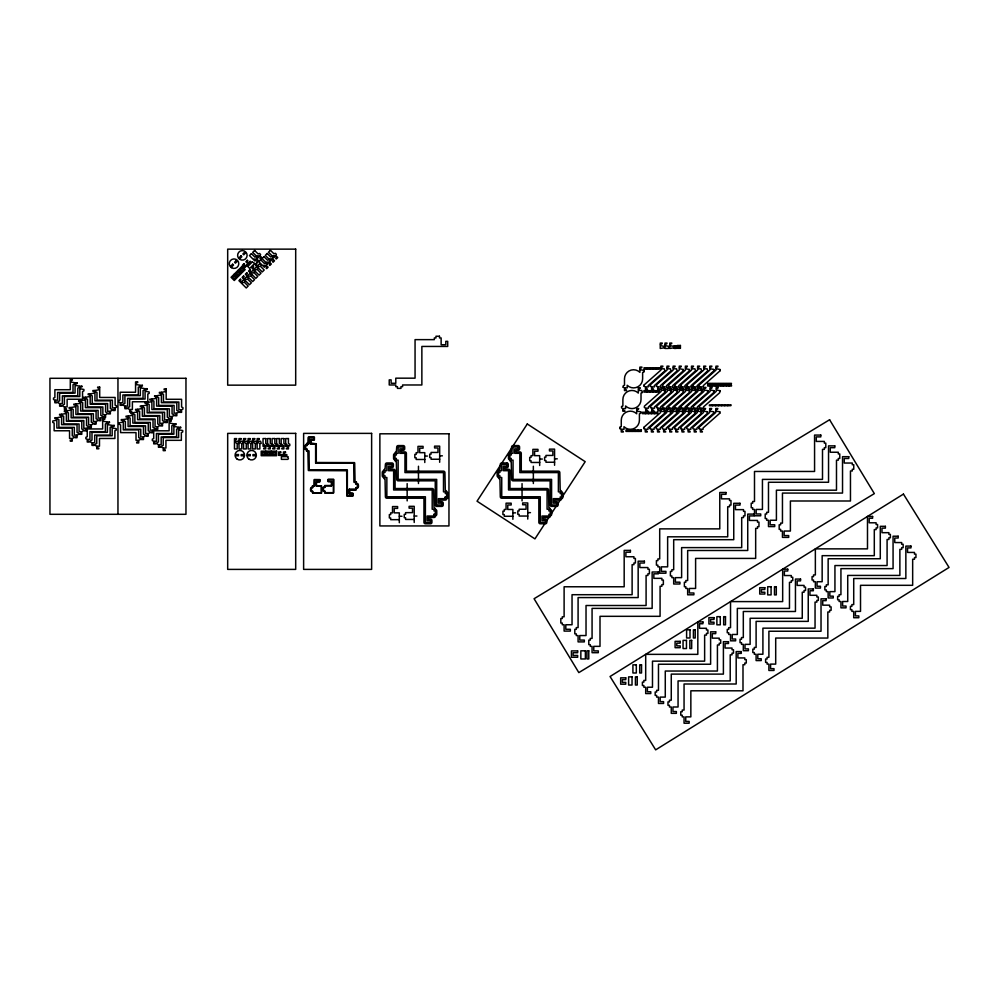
<?xml version="1.0" encoding="UTF-8"?>
<svg xmlns="http://www.w3.org/2000/svg" width="999" height="999" viewBox="0 0 999 999"><rect width="100%" height="100%" fill="white"/><g stroke="black" fill="none" stroke-linecap="round" stroke-linejoin="round"><path stroke-width="1.5" d="M434.003 514.385C436.963 515.746 431.705 514.398 435.339 514.335L435.339 510.939L434.003 510.939L434.003 509.24L432.192 509.24L432.192 489.972L393.643 489.972L393.643 470.704L388.549 470.704L388.549 466.208L391.945 466.208L391.945 464.398L386.85 464.398L386.85 470.704L385.04 470.704L385.04 472.402L383.691 472.402L383.691 475.799L385.04 475.799L385.04 477.497L386.85 477.497L386.85 496.765L425.387 496.765L425.387 522.34L430.482 522.34L430.482 520.529L427.085 520.529L427.085 516.033L434.003 516.033L434.003 514.335L435.439 516.033A1.436 1.436 0 0 1 434.003 517.482L428.521 517.482L428.521 519.093L430.482 519.093A1.436 1.436 0 0 1 431.93 520.529L431.93 522.34A1.436 1.436 0 0 1 430.482 523.776L425.387 523.776A1.436 1.436 0 0 1 423.951 522.34L423.951 498.214L386.85 498.214A1.436 1.436 0 0 1 385.402 496.765L385.04 478.946A1.436 1.436 0 0 1 383.591 477.497L383.591 477.235A1.436 1.436 0 0 1 382.255 475.799L382.255 472.402A1.436 1.436 0 0 1 383.591 470.966L383.591 470.704A1.436 1.436 0 0 1 385.04 469.255L385.402 464.398A1.436 1.436 0 0 1 386.85 462.962L391.945 462.962A1.436 1.436 0 0 1 393.381 464.398L393.381 466.208A1.436 1.436 0 0 1 391.945 467.657L389.985 467.657L389.985 469.255L393.643 469.255A1.436 1.436 0 0 1 395.092 470.704L395.092 488.523L432.192 488.523A1.436 1.436 0 0 1 433.628 489.972L434.003 507.804A1.436 1.436 0 0 1 435.439 509.24L435.439 509.502A1.436 1.436 0 0 1 436.775 510.939L436.775 514.335A1.436 1.436 0 0 1 435.439 515.771M445.317 497.015C448.938 498.326 442.545 497.377 446.64 496.965L446.64 493.556L445.304 493.556L445.304 491.858L443.494 491.858L443.494 472.589L404.957 472.589L404.957 453.321L399.862 453.321L399.862 448.838L403.259 448.838L403.259 447.015L398.151 447.015L398.151 453.321L396.341 453.321L396.341 455.02L395.005 455.02L395.005 458.429L396.341 458.429L396.341 460.127L398.151 460.127L398.151 479.395L436.7 479.395L436.7 504.97L441.795 504.97L441.795 503.146L438.399 503.146L438.399 498.663L445.304 498.663L445.329 496.965L446.753 498.663A1.436 1.436 0 0 1 445.304 500.099L439.835 500.099L439.835 501.71L441.795 501.71A1.436 1.436 0 0 1 443.231 503.146L443.231 504.97A1.436 1.436 0 0 1 441.795 506.406L436.7 506.406A1.436 1.436 0 0 1 435.252 504.97L435.252 480.831L398.151 480.831A1.436 1.436 0 0 1 396.715 479.395L396.341 461.563A1.436 1.436 0 0 1 394.905 460.127L394.905 459.865A1.436 1.436 0 0 1 393.569 458.429L393.569 455.02A1.436 1.436 0 0 1 394.905 453.583L394.905 453.321A1.436 1.436 0 0 1 396.341 451.885L396.715 447.015A1.436 1.436 0 0 1 398.151 445.579L403.259 445.579A1.436 1.436 0 0 1 404.695 447.015L404.695 448.838A1.436 1.436 0 0 1 403.259 450.274L401.298 450.274L401.298 451.885L404.957 451.885A1.436 1.436 0 0 1 406.393 453.321L406.393 471.153L443.494 471.153A1.436 1.436 0 0 1 444.93 472.589L445.304 490.422A1.436 1.436 0 0 1 446.753 491.858L446.753 492.12A1.436 1.436 0 0 1 448.089 493.556L448.089 496.965A1.436 1.436 0 0 1 446.753 498.401M331.381 485.851L331.481 481.605M349.3 493.506L349.4 489.248M272.977 255.707L274.9 255.707M257.18 255.869L259.103 255.869M269.767 258.916L271.703 258.916M253.971 259.078L255.894 259.078M266.571 262.125L268.494 262.125M263.361 265.334L265.284 265.334M257.779 266.496L259.703 266.496M254.57 269.705L256.493 269.705M251.361 272.902L253.296 272.902M248.164 276.111L250.087 276.111M244.955 279.32L246.878 279.32M241.746 282.53L243.669 282.53M664.248 346.391L660.913 345.729C659.502 342.919 662.449 344.705 662.275 343.069L660.239 343.069L660.239 348.451L664.248 347.802M669.005 346.391L665.684 345.729C664.335 342.994 667.195 344.692 667.045 343.069L664.997 343.069L664.997 348.451L668.393 348.451L669.08 346.453M673.776 346.391L670.441 345.729C669.03 342.919 671.965 344.705 671.803 343.069L669.755 343.069L669.755 348.451L673.776 347.802M683.254 369.468L679.919 368.818C678.508 365.996 681.443 367.782 681.281 366.146L679.245 366.146L679.245 370.117L663.149 384.228L662.462 386.226M689.372 369.468L686.038 368.818C684.627 365.996 687.562 367.782 687.399 366.146L685.364 366.146L685.364 370.117L668.656 384.89M713.86 369.468L710.526 368.818C709.115 365.996 712.05 367.782 711.887 366.146L709.839 366.146L709.839 370.117L693.131 384.89M719.979 369.468L716.645 368.818C715.234 365.996 718.169 367.782 718.006 366.146L715.971 366.146L715.971 370.117L699.263 384.89M643.918 370.417L640.584 369.755C639.21 366.983 642.107 368.718 641.945 367.095L639.909 367.095L639.909 372.352A9.066 9.066 0 0 0 624.487 378.821L624.487 385.164L623.201 385.826L623.126 387.162M683.254 370.879L666.545 385.639L666.545 386.95L664.51 386.95C663.086 389.76 666.033 387.974 665.871 389.61L663.823 389.61L663.823 386.95L662.537 386.288M689.372 370.879L672.664 385.639L672.664 386.95L670.629 386.95C669.218 389.76 672.152 387.974 671.99 389.61L669.942 389.61L669.942 386.95L668.656 386.288M713.86 370.879L697.152 385.639L697.152 386.95L695.104 386.95C693.693 389.76 696.628 387.974 696.465 389.61L694.43 389.61L694.43 386.95L693.131 386.288M719.979 370.879L703.271 385.639L703.271 386.95L701.236 386.95C699.812 389.76 702.759 387.974 702.584 389.61L700.549 389.61L700.549 386.95L699.263 386.288M643.918 371.815L642.632 372.477L642.632 378.821A9.066 9.066 0 0 1 627.21 385.302L627.21 387.887L625.174 387.887C623.763 390.709 626.698 388.923 626.535 390.559L624.487 390.559L624.487 387.887L623.201 387.237M644.168 384.89L660.876 370.117L660.876 366.146L662.924 366.146C662.999 367.894 660.476 365.821 661.563 368.818L664.273 368.818L664.959 370.804L648.189 385.639L648.189 386.95L646.141 386.95C644.792 389.685 647.652 387.999 647.502 389.61L645.466 389.61L645.466 386.95L644.168 386.288M674.775 384.89L691.483 370.117L691.483 366.146L693.518 366.146C693.581 367.832 690.971 365.934 692.157 368.818L694.879 368.818L695.566 370.804L678.783 385.639L678.783 386.95L676.748 386.95C675.399 389.685 678.259 387.999 678.109 389.61L676.061 389.61L676.061 386.95L674.775 386.288M650.287 386.288L651.585 386.95L651.585 389.61L653.621 389.61C653.633 387.987 651.111 389.735 652.26 386.95L654.308 386.95L654.308 385.639L671.016 370.879L670.404 368.818L667.682 368.818C666.271 365.996 669.205 367.782 669.043 366.146L666.995 366.146L666.995 370.117L650.898 384.228L650.224 386.226M656.418 386.288L657.704 386.95L657.704 389.61L659.74 389.61C659.802 387.949 657.23 389.76 658.378 386.95L660.426 386.95L660.426 385.639L677.135 370.879L676.523 368.818L673.801 368.818C672.389 365.996 675.324 367.782 675.162 366.146L673.114 366.146L673.114 370.117L657.03 384.228L656.343 386.226M680.893 386.288L682.192 386.95L682.192 389.61L684.228 389.61C684.24 387.987 681.718 389.735 682.866 386.95L684.902 386.95L684.902 385.639L701.61 370.879L700.998 368.818L698.289 368.818C696.865 365.996 699.812 367.782 699.637 366.146L697.602 366.146L697.602 370.117L681.505 384.228L680.831 386.226M687.012 386.288L688.311 386.95L688.311 389.61L690.346 389.61C690.446 387.949 687.824 389.772 688.985 386.95L691.033 386.95L691.033 385.639L707.742 370.879L707.13 368.818L704.407 368.818C702.984 365.996 705.931 367.782 705.769 366.146L703.721 366.146L703.721 370.117L687.624 384.228L686.95 386.226M665.134 390.734L661.8 390.085C660.426 387.312 663.324 389.036 663.161 387.412L661.126 387.412L661.126 391.383L644.417 406.156L644.343 407.492L645.704 408.216L645.704 410.876L647.752 410.876C647.851 409.215 645.217 411.039 646.39 408.216L648.426 408.216L648.426 406.905L665.134 392.145M671.253 390.734L667.919 390.085C666.545 387.312 669.442 389.036 669.28 387.412L667.245 387.412L667.245 391.383L650.536 406.156M677.372 390.734L674.038 390.085C672.627 387.262 675.574 389.048 675.399 387.412L673.363 387.412L673.363 391.383L656.655 406.156M683.491 390.734L680.169 390.085C678.746 387.262 681.693 389.048 681.518 387.412L679.482 387.412L679.482 391.383L662.774 406.156L662.712 407.492L664.073 408.216L664.073 410.876L666.108 410.876C666.146 409.165 663.686 411.138 664.747 408.216L666.795 408.216L666.795 406.905L682.879 392.807L683.566 390.809M689.622 390.734L686.288 390.085C684.939 387.337 687.799 389.036 687.649 387.412L685.601 387.412L685.601 391.383L668.893 406.156L668.831 407.492L670.192 408.216L670.192 410.876L672.227 410.876C672.29 409.215 669.717 411.026 670.866 408.216L672.914 408.216L672.914 406.905L689.01 392.807L689.685 390.809M695.741 390.734L692.407 390.085C691.021 387.312 693.918 389.036 693.768 387.412L691.72 387.412L691.72 391.383L675.024 406.156L674.949 407.492L676.311 408.216L676.311 410.876L678.346 410.876C678.358 409.128 675.911 411.213 676.985 408.216L679.033 408.216L679.033 406.905L695.741 392.145M701.86 390.734L698.526 390.085C697.115 387.262 700.049 389.048 699.887 387.412L697.851 387.412L697.851 391.383L681.143 406.156M707.979 390.734L704.645 390.085C703.234 387.262 706.168 389.048 706.006 387.412L703.97 387.412L703.97 391.383L687.262 406.156M714.098 390.734L710.764 390.085C709.415 387.337 712.275 389.036 712.125 387.412L710.089 387.412L710.089 391.383L693.381 406.156L693.318 407.492L694.667 408.216L694.667 410.876L696.715 410.876C696.715 409.253 694.193 411.001 695.354 408.216L697.389 408.216L697.389 406.905L713.486 392.807L714.173 390.809M720.217 390.734L716.895 390.085C715.509 387.312 718.406 389.036 718.244 387.412L716.208 387.412L716.208 391.383L699.5 406.156L699.437 407.492L700.799 408.216L700.799 410.876L702.834 410.876C702.896 409.215 700.324 411.026 701.473 408.216L703.508 408.216L703.508 406.905L719.605 392.807L720.291 390.809M671.253 392.145L654.545 406.905L654.545 408.216L652.509 408.216C651.098 411.039 654.033 409.24 653.87 410.876L651.823 410.876L651.823 408.216L650.536 407.555M701.86 392.145L685.152 406.905L685.152 408.216L683.116 408.216C681.693 411.039 684.64 409.24 684.477 410.876L682.429 410.876L682.429 408.216L681.143 407.555M642.307 392.52L641.021 393.181L641.021 399.525A9.066 9.066 0 0 1 625.599 406.006L625.599 408.591L623.563 408.591C622.177 411.363 625.074 409.64 624.924 411.263L622.877 411.263L622.877 408.591L621.59 407.942L621.515 406.605M621.59 406.531L622.877 405.869L622.877 399.525A9.066 9.066 0 0 1 638.299 393.057L638.299 387.799L640.334 387.799C640.359 389.435 637.737 387.649 638.973 390.459L641.695 390.459L642.382 392.457M656.655 407.555L657.954 408.216L657.954 410.876L659.989 410.876C659.964 409.165 657.554 411.151 658.628 408.216L660.664 408.216L660.664 406.905L676.76 392.807L677.447 390.809M687.262 407.555L688.548 408.216L688.548 410.876L690.596 410.876C690.571 409.165 688.149 411.151 689.235 408.216L691.271 408.216L691.271 406.905L707.367 392.807L708.054 390.809M640.696 411.825L637.362 411.163C635.951 408.341 638.885 410.139 638.723 408.504L636.688 408.504L636.688 413.761A9.066 9.066 0 0 0 621.266 420.229L621.266 426.585L619.979 427.235M664.71 411.813L661.375 411.163C659.964 408.341 662.899 410.127 662.737 408.491L660.701 408.491L660.701 412.462L643.993 427.235M670.829 411.813L667.494 411.163C666.083 408.341 669.018 410.127 668.855 408.491L666.82 408.491L666.82 412.462L650.112 427.235M676.947 411.813L673.613 411.163C672.265 408.416 675.124 410.114 674.974 408.491L672.939 408.491L672.939 412.462L656.231 427.235L656.168 428.571L657.517 429.295L657.517 431.955L659.565 431.955C659.602 430.282 656.992 432.192 658.204 429.295L660.239 429.295L660.239 427.984L676.335 413.873L677.022 411.888M683.066 411.813L679.745 411.163C678.358 408.391 681.256 410.114 681.093 408.491L679.058 408.491L679.058 412.462L662.349 427.235L662.287 428.571L663.648 429.295L663.648 431.955L665.684 431.955C665.746 430.269 663.136 432.205 664.323 429.295L666.358 429.295L666.358 427.984L682.454 413.873L683.141 411.888M689.198 411.813L685.863 411.163C684.477 408.391 687.374 410.114 687.225 408.491L685.177 408.491L685.177 412.462L668.468 427.235M695.316 411.813L691.982 411.163C690.571 408.341 693.506 410.127 693.343 408.491L691.296 408.491L691.296 412.462L674.587 427.235M701.435 411.813L698.101 411.163C696.69 408.341 699.625 410.127 699.462 408.491L697.427 408.491L697.427 412.462L680.719 427.235M707.554 411.813L704.22 411.163C702.871 408.416 705.731 410.114 705.581 408.491L703.546 408.491L703.546 412.462L686.837 427.235L686.763 428.571L688.124 429.295L688.124 431.955L690.172 431.955C690.209 430.282 687.599 432.192 688.811 429.295L690.846 429.295L690.846 427.984L706.942 413.873L707.617 411.888M713.673 411.813L710.339 411.163C708.965 408.391 711.862 410.114 711.7 408.491L709.665 408.491L709.665 412.462L692.956 427.235L692.881 428.571L694.243 429.295L694.243 431.955L696.291 431.955C696.403 430.269 693.718 432.217 694.929 429.295L696.965 429.295L696.965 427.984L713.673 413.224M719.792 411.813L716.458 411.163C715.084 408.391 717.981 410.114 717.819 408.491L715.784 408.491L715.784 412.462L699.075 427.235M664.71 413.224L648.001 427.984L648.001 429.295L645.966 429.295C644.542 432.117 647.489 430.319 647.327 431.955L645.279 431.955L645.279 429.295L643.993 428.633M689.198 413.224L672.489 427.984L672.489 429.295L670.441 429.295C669.03 432.117 671.965 430.319 671.803 431.955L669.767 431.955L669.767 429.295L668.468 428.633M695.316 413.224L678.608 427.984L678.608 429.295L676.56 429.295C675.149 432.117 678.084 430.319 677.921 431.955L675.886 431.955L675.886 429.295L674.587 428.633M719.792 413.224L703.084 427.984L703.084 429.295L701.048 429.295C699.637 432.117 702.572 430.319 702.409 431.955L700.374 431.955L700.374 429.295L699.075 428.633M619.979 428.646L621.266 429.295L621.266 431.968L623.314 431.968C623.401 430.269 620.766 432.192 621.952 429.295L623.988 429.295L623.988 426.71A9.066 9.066 0 0 0 639.41 420.229L639.41 413.886L640.696 413.224L640.771 411.888M650.112 428.633L651.398 429.295L651.398 431.955L653.446 431.955C653.583 430.269 650.873 432.18 652.085 429.295L654.12 429.295L654.12 427.984L670.217 413.873L670.903 411.888M680.719 428.633L682.005 429.295L682.005 431.955L684.04 431.955C684.19 430.269 681.468 432.18 682.692 429.295L684.727 429.295L684.727 427.984L700.823 413.873L701.498 411.888M308.479 443.568L306.78 443.668L306.668 445.279M310.864 443.568L315.946 443.843L315.959 462.837L354.395 462.937L354.495 482.105L356.206 482.205L356.306 483.816M307.005 445.279C304.171 443.818 303.958 450.724 307.005 449.35M439.672 455.831L442.382 455.831M424.787 456.068L427.485 456.068M554.57 458.828L557.28 458.828M539.672 459.053L542.382 459.053M439.672 459.24L431.056 459.24L431.056 457.542L429.72 457.542L429.72 454.145L431.056 454.145L431.056 452.447L437.974 452.447L437.974 447.952L434.577 447.952L434.577 446.141L439.672 446.141L439.672 462.287M424.787 459.465L416.171 459.465L416.171 457.767L414.835 457.767L414.835 454.37L416.171 454.37L416.171 452.672L417.982 452.672L417.982 446.366L423.077 446.366L423.077 448.176L419.68 448.176L419.68 452.672L424.787 452.672L424.787 462.512M554.57 462.237L545.953 462.237L545.953 460.539L544.617 460.539L544.617 457.13L545.953 457.13L545.953 455.432L552.872 455.432L552.872 450.949L549.462 450.949L549.462 449.138L554.57 449.138L554.57 465.272M539.672 462.462L531.056 462.462L531.056 460.764L529.72 460.764L529.72 457.355L531.056 457.355L531.056 455.656L532.879 455.656L532.879 449.363L537.974 449.363L537.974 451.173L534.577 451.173L534.577 455.656L539.672 455.656L539.672 465.497M331.381 481.705L328.147 481.655L328.034 479.358L333.728 479.42L333.666 492.882L324.75 492.994L324.463 491.296M316.433 481.83L319.78 481.868L319.867 479.582L314.26 479.532L314.148 486.076M355.969 483.816C359.053 482.455 358.778 489.385 355.969 487.887M331.381 485.514L324.725 485.514L324.463 487.212M314.148 485.739L312.425 485.851L312.337 487.437M316.521 485.739L321.566 485.889L321.578 493.044L312.65 493.219L312.337 491.52M324.8 487.212C321.94 485.751 321.753 492.657 324.8 491.296M312.675 487.437C309.827 485.976 309.603 492.869 312.675 491.52M349.4 489.597L356.044 489.585L356.306 487.887M349.4 493.406L352.647 493.456L352.759 495.704L347.028 495.629L347.015 470.329L308.666 470.292L308.479 451.048L306.78 450.961L306.668 449.35M527.759 512.637L530.469 512.637M512.874 512.862L515.584 512.862M414.21 516.033L416.92 516.033M527.759 516.046L519.143 516.046L519.143 514.348L517.807 514.348L517.807 510.939L519.143 510.939L519.143 509.24L526.061 509.24L526.061 504.757L522.664 504.757L522.664 502.947L527.759 502.947L527.759 519.08M399.313 516.258L402.023 516.258M512.874 516.271L504.258 516.271L504.258 514.572L502.922 514.572L502.922 511.176L504.258 511.176L504.258 509.465L506.068 509.465L506.068 503.171L511.163 503.171L511.163 504.982L507.767 504.982L507.767 509.465L512.874 509.465L512.874 519.305M414.21 519.443L405.594 519.443L405.594 517.744L404.258 517.744L404.258 514.335L405.594 514.335L405.594 512.637L412.512 512.637L412.512 508.154L409.103 508.154L409.103 506.331L414.21 506.331L414.21 522.477M399.313 519.667L390.696 519.667L390.696 517.969L389.36 517.969L389.36 514.56L390.696 514.56L390.696 512.862L392.52 512.862L392.52 506.568L397.614 506.568L397.614 508.379L394.218 508.379L394.218 512.862L399.313 512.862L399.313 522.702M286.388 444.23L287.749 445.591M281.855 444.23L283.216 445.591M277.322 444.23L278.684 445.591M272.789 444.23L274.151 445.591M268.256 444.23L269.618 445.591M263.724 444.23L265.085 445.591M257.829 441.908L259.191 443.269M253.296 441.908L254.658 443.269M248.763 441.908L250.125 443.269M244.231 441.908L245.579 443.269M239.685 441.908L241.046 443.269M235.152 441.908L236.513 443.269M727.759 404.932L727.759 405.681M724.7 404.932L724.7 405.681M721.628 404.932L721.628 405.681M720.042 369.543L720.042 370.804M719.867 411.888L719.867 413.149M718.568 404.932L718.568 405.681M715.509 404.932L715.509 405.681M713.923 369.543L713.923 370.804M713.748 411.888L713.748 413.149M712.449 404.932L712.449 405.681M701.922 390.809L701.922 392.07M699.188 384.952L699.188 386.226M699.013 427.297L699.013 428.571M695.804 390.809L695.804 392.07M695.379 411.888L695.379 413.149M693.069 384.952L693.069 386.226M689.447 369.543L689.447 370.804M689.26 411.888L689.26 413.149M687.187 406.218L687.187 407.492M683.316 369.543L683.316 370.804M681.068 406.218L681.068 407.492M680.644 427.297L680.644 428.571M674.712 384.952L674.712 386.226M674.525 427.297L674.525 428.571M673.838 346.453L673.838 347.727M671.328 390.809L671.328 392.07M668.581 384.952L668.581 386.226M668.406 427.297L668.406 428.571M665.197 390.809L665.197 392.07M664.772 411.888L664.772 413.149M664.323 346.453L664.323 347.727M656.593 406.218L656.593 407.492M656.281 367.782L656.281 369.193M656.156 390.684L656.156 392.095M654.557 412.25L654.557 413.648M653.221 367.782L653.221 369.193M653.096 390.684L653.096 392.095M651.498 412.25L651.498 413.648M650.461 406.218L650.461 407.492M650.162 367.782L650.162 369.193M650.037 390.684L650.037 392.095M650.037 427.297L650.037 428.571M648.438 412.25L648.438 413.648M647.102 367.782L647.102 369.193M646.977 390.684L646.977 392.095M645.379 412.25L645.379 413.648M644.105 384.952L644.105 386.226M643.993 370.479L643.993 371.753M643.918 427.297L643.918 428.571M638.236 429.995L638.236 431.393M635.177 429.995L635.177 431.393M632.117 429.995L632.117 431.393M629.058 429.995L629.058 431.393M619.917 427.31L619.917 428.571M533.354 466.246L533.354 483.516M522.052 483.616L522.052 500.899M418.469 466.246L418.469 483.516M407.155 483.616L407.155 500.899M316.521 481.93L316.521 486.076M310.864 443.918L310.864 439.76L314.136 439.685L314.048 437.3L308.516 437.462L308.479 443.918M117.957 378.296L117.957 514.31M304.995 445.566L305.082 449.35L306.331 449.7L306.618 451.273L308.142 451.398L308.391 470.517L346.678 470.666L346.828 495.979L352.884 496.091L352.959 493.281L349.737 493.056L349.737 489.935L356.119 489.91L356.655 488.236C359.353 488.698 358.916 482.692 356.655 483.466L356.431 481.955L354.832 481.768L354.545 462.624L316.296 462.5L316.283 443.756L311.201 443.231L311.201 440.109L314.385 439.922L314.423 437.15L308.354 437.112L308.142 443.231L306.618 443.356L306.331 444.93L305.007 445.467M527.285 423.988L477.035 501.198L534.94 538.886L585.189 461.675L527.285 423.988M232.642 264.211L230.794 266.059L231.656 266.92L233.504 265.072L232.642 264.211M236.401 260.439L234.565 262.287L235.427 263.149L237.275 261.313L236.401 260.439M240.971 255.881L239.123 257.717L239.997 258.591L241.833 256.743L240.971 255.881M244.743 252.11L242.894 253.958L243.756 254.82L245.604 252.972L244.743 252.11M251.398 253.634L249.475 255.557L254.932 261.001L256.368 259.565L257.692 260.889L256.731 261.85L257.267 262.387L258.716 260.939L256.855 259.078L257.355 257.655L256.356 256.656L254.932 257.155L251.398 253.634M254.608 250.424L252.685 252.347L258.142 257.792L259.578 256.356L260.901 257.68L259.94 258.641L260.477 259.178L261.925 257.73L260.065 255.869L260.552 254.445L259.565 253.459L258.142 253.946L254.608 250.424M243.968 263.674L242.532 265.11L244.93 267.507L247.327 265.11L246.79 264.573L244.867 266.496L243.544 265.172L244.505 264.211L243.968 263.674M247.34 260.302L245.891 261.75L248.289 264.148L250.699 261.738L250.162 261.201L248.239 263.124L246.915 261.8L247.877 260.839L247.34 260.302M234.266 274.101L231.069 277.297L234.266 280.507L237.475 277.297L234.266 274.101M238.112 270.254L234.915 273.451L238.112 276.661L241.321 273.451L238.112 270.254M241.958 266.408L238.761 269.605L241.958 272.814L245.167 269.605L241.958 266.408M234.64 275.736L232.705 277.685L233.891 278.871L235.826 276.923L234.64 275.736M238.499 271.89L236.551 273.838L237.737 275.025L239.685 273.077L238.499 271.89M242.345 268.044L240.397 269.98L241.583 271.166L243.531 269.231L242.345 268.044M252.248 262L247.752 266.496L249.675 268.419L254.171 263.923L254.183 262.987L252.248 262M240.372 279.221L238.923 280.669L246.241 287.974L248.164 286.051L244.63 282.53L245.13 281.094L243.194 280.12L241.271 282.043L239.947 280.719L240.909 279.757L240.372 279.221M243.581 276.024L242.133 277.46L249.438 284.765L251.361 282.842L247.839 279.32L248.339 277.897L246.403 276.91L244.48 278.833L243.157 277.522L244.118 276.561L243.581 276.024M246.778 272.814L245.342 274.25L252.647 281.568L254.57 279.645L251.049 276.111L251.548 274.688L249.6 273.714L247.677 275.637L246.353 274.313L247.315 273.351L246.778 272.814M249.987 269.605L248.551 271.054L255.856 278.359L257.779 276.436L254.258 272.902L254.745 271.478L252.809 270.504L250.886 272.427L249.563 271.104L250.524 270.142L249.987 269.605M253.197 266.396L251.748 267.844L259.066 275.15L260.989 273.227L257.455 269.705L257.954 268.281L256.019 267.295L254.096 269.218L252.772 267.894L253.734 266.933L253.197 266.396M256.406 263.199L254.957 264.635L262.262 271.94L264.186 270.017L260.664 266.496L261.164 265.072L259.216 264.086L257.292 266.021L255.981 264.698L256.943 263.736L256.406 263.199M260.801 259.877L258.878 261.8L264.323 267.257L265.771 265.809L267.083 267.133L266.121 268.094L266.658 268.631L268.107 267.195L266.246 265.334L266.745 263.898L265.746 262.912L264.323 263.411L260.801 259.877M263.998 256.668L262.075 258.604L267.532 264.048L268.968 262.6L270.292 263.923L269.33 264.885L269.867 265.422L271.316 263.986L269.455 262.125L269.955 260.702L268.956 259.703L267.532 260.202L263.998 256.668M267.208 253.471L265.284 255.394L270.741 260.839L272.178 259.403L273.501 260.727L272.54 261.688L273.077 262.225L274.513 260.776L272.665 258.916L273.152 257.492L272.165 256.493L270.741 256.993L267.208 253.471M270.417 250.262L268.494 252.185L273.938 257.63L275.387 256.194L276.711 257.517L275.749 258.479L276.286 259.016L277.722 257.567L275.861 255.707L276.361 254.283L275.362 253.296L273.938 253.783L270.417 250.262M903.446 494.093L610.052 676.51L655.656 749.862L949.05 567.444L903.446 494.093M829.595 419.742L534.078 598.726L578.821 672.602L874.337 493.618L829.595 419.742M709.402 384.116C707.379 384.29 709.365 385.189 709.752 386.014L707.704 386.014L707.704 383.366L709.752 383.366L709.402 384.116M675.848 346.528L674.949 346.528C674.025 348.539 676.748 346.853 676.311 348.426L674.263 348.426L674.263 345.779L676.311 345.779L675.848 346.528M712.012 384.103L712.474 383.366L710.426 383.366L710.426 386.014L712.474 386.014L712.474 385.264L711.113 385.264L711.113 384.103L711.887 384.14M714.735 384.103C712.924 384.315 714.797 385.214 715.184 386.014L713.149 386.014L713.149 383.366L715.184 383.366L714.735 384.103M717.457 384.103C715.646 384.253 717.507 385.264 717.906 386.014L715.871 386.014L715.871 383.366L717.906 383.366L717.407 384.128M720.179 384.103L719.268 384.103C718.343 386.126 721.066 384.428 720.629 386.014L718.593 386.014L718.593 383.366L720.629 383.366L720.179 384.103M722.901 384.103C721.091 384.278 722.939 385.252 723.351 386.014L721.315 386.014L721.315 383.366L723.351 383.366L722.851 384.128M725.611 384.103L724.712 384.103C723.788 386.126 726.51 384.428 726.073 386.014L724.025 386.014L724.025 383.366L726.073 383.366L725.611 384.103M728.333 384.103C726.535 384.29 728.396 385.227 728.795 386.014L726.748 386.014L726.748 383.366L728.795 383.366L728.333 384.103M731.056 384.103L731.505 383.366L729.47 383.366L729.47 386.014L731.505 386.014L731.505 385.264L730.157 385.264L730.157 384.103L730.918 384.14M295.692 249.138L227.685 249.138L227.685 385.152L295.692 385.152L295.692 249.138M439.485 336.238L435.976 336.238L435.976 337.937L434.328 337.937L434.328 339.635L415.06 339.635L415.06 378.171L395.791 378.171L395.791 383.279L391.121 383.279L391.121 379.87L389.223 379.87L389.223 384.977L395.791 384.977L395.791 386.675L397.44 386.675L397.44 388.374L400.949 388.374L400.949 386.675L402.597 386.675L402.597 384.977L421.865 384.977L421.865 346.441L447.702 346.441L447.702 341.333L445.804 341.333L445.804 344.742L441.133 344.742L441.133 337.937L439.485 337.937L439.485 336.238M680.419 345.467L677.359 345.467L677.359 346.865L680.419 346.865L680.419 345.467M680.419 347.565L677.359 347.565L677.359 348.314L680.419 348.314L680.419 347.565M659.34 367.782L644.043 367.782L644.043 369.193L659.34 369.193L659.34 367.782M185.964 378.296L49.95 378.296L49.95 514.31L185.964 514.31L185.964 378.296M72.34 379.383L70.305 379.383L70.305 389.722L54.883 389.722L54.883 397.427L53.521 398.089L53.521 399.5L54.883 400.149L54.883 402.784L56.931 402.784L56.931 402.048L55.569 402.048L55.569 400.149L57.605 400.149L57.605 392.445L73.014 392.445L73.014 384.74L74.376 384.078L74.376 382.679L70.979 382.018L70.979 380.119L72.34 380.119L72.34 379.383M137.6 381.905L135.564 381.905L135.564 392.245L120.142 392.245L120.142 399.95L118.781 400.599L118.781 402.01L120.142 402.672L120.142 405.294L122.19 405.294L122.19 404.533L120.829 404.533L120.829 402.672L122.865 402.672L122.865 394.955L138.287 394.955L138.287 387.25L139.648 386.601L139.648 385.189L136.239 384.528L136.239 382.667L137.6 382.667L137.6 381.905M77.098 382.792L75.062 382.792L75.062 393.119L59.64 393.119L59.64 400.836L58.279 401.486L58.279 402.897L59.64 403.559L59.64 406.181L61.688 406.181L61.688 405.444L60.327 405.444L60.327 403.559L62.363 403.559L62.363 395.841L77.785 395.841L77.785 388.136L79.146 387.475L79.146 386.076L75.737 385.414L75.737 383.529L77.098 383.529L77.098 382.792M142.358 385.302L140.322 385.302L140.322 395.641L124.912 395.641L124.912 403.346L123.551 404.008L123.551 405.407L124.912 406.069L124.912 408.703L126.948 408.703L126.948 407.942L125.587 407.942L125.587 406.069L127.622 406.069L127.622 398.364L143.044 398.364L143.044 390.659L144.405 389.997L144.405 388.586L140.996 387.937L140.996 386.064L142.358 386.064L142.358 385.302M81.856 386.188L79.82 386.188L79.82 396.528L64.411 396.528L64.411 404.233L63.049 404.895L63.049 406.293L64.411 406.955L64.411 409.578L66.446 409.578L66.446 408.841L65.085 408.841L65.085 406.955L67.12 406.955L67.12 399.25L82.542 399.25L82.542 391.533L83.904 390.884L83.904 389.473L80.494 388.823L80.494 386.925L81.856 386.925L81.856 386.188M99.7 387.113L97.665 387.113L97.665 387.849L99.026 387.849L99.026 389.735L95.617 390.397L95.617 391.808L96.978 392.457L96.978 400.162L112.4 400.162L112.4 407.879L114.435 407.879L114.435 409.765L113.074 409.765L113.074 410.502L115.11 410.502L115.11 407.879L116.471 407.217L116.471 405.819L115.11 405.157L115.11 397.452L99.7 397.452L99.7 387.113M147.128 388.698L145.08 388.698L145.08 399.038L129.67 399.038L129.67 406.743L128.309 407.405L128.309 408.816L129.67 409.465L129.67 412.1L131.706 412.1L131.706 411.338L130.345 411.338L130.345 409.465L132.392 409.465L132.392 401.76L147.802 401.76L147.802 394.056L149.163 393.394L149.163 391.995L145.767 391.333L145.767 389.46L147.128 389.46L147.128 388.698M166.171 388.948L164.123 388.948L164.123 389.71L165.484 389.71L165.484 391.583L162.088 392.245L162.088 393.643L163.449 394.305L163.449 402.01L178.858 402.01L178.858 409.715L180.906 409.715L180.906 411.588L179.545 411.588L179.545 412.35L181.581 412.35L181.581 409.715L182.942 409.066L182.942 407.654L181.581 406.993L181.581 399.288L166.171 399.288L166.171 388.948M94.942 390.509L92.895 390.509L92.895 391.246L94.256 391.246L94.256 393.144L90.859 393.793L90.859 395.204L92.22 395.866L92.22 403.571L107.63 403.571L107.63 411.276L109.678 411.276L109.678 413.174L108.317 413.174L108.317 413.911L110.352 413.911L110.352 411.276L111.713 410.614L111.713 409.215L110.352 408.554L110.352 400.849L94.942 400.849L94.942 390.509M659.215 390.684L643.918 390.684L643.918 392.095L659.215 392.095L659.215 390.684M161.401 392.357L159.365 392.357L159.365 393.107L160.727 393.107L160.727 394.98L157.33 395.641L157.33 397.04L158.679 397.702L158.679 405.407L174.101 405.407L174.101 413.124L176.136 413.124L176.136 414.985L174.775 414.985L174.775 415.746L176.823 415.746L176.823 413.124L178.184 412.462L178.184 411.051L176.823 410.402L176.823 402.684L161.401 402.684L161.401 392.357M90.185 393.906L88.137 393.906L88.137 394.642L89.498 394.642L89.498 396.541L86.101 397.202L86.101 398.601L87.462 399.263L87.462 406.968L102.872 406.968L102.872 414.672L104.92 414.672L104.92 416.571L103.559 416.571L103.559 417.307L105.594 417.307L105.594 414.672L106.955 414.023L106.955 412.612L105.594 411.95L105.594 404.245L90.185 404.245L90.185 393.906M156.643 395.754L154.608 395.754L154.608 396.516L155.969 396.516L155.969 398.389L152.56 399.038L152.56 400.449L153.921 401.099L153.921 408.816L169.343 408.816L169.343 416.521L171.378 416.521L171.378 418.394L170.017 418.394L170.017 419.143L172.065 419.143L172.065 416.521L173.414 415.859L173.414 414.46L172.065 413.798L172.065 406.094L156.643 406.094L156.643 395.754M85.415 397.315L83.379 397.315L83.379 398.052L84.74 398.052L84.74 399.937L81.344 400.599L81.344 402.01L82.692 402.659L82.692 410.364L98.114 410.364L98.114 418.082L100.15 418.082L100.15 419.967L98.789 419.967L98.789 420.704L100.837 420.704L100.837 418.082L102.198 417.42L102.198 416.009L100.837 415.359L100.837 407.654L85.415 407.654L85.415 397.315M151.885 399.15L149.838 399.15L149.838 399.912L151.199 399.912L151.199 401.785L147.802 402.447L147.802 403.846L149.163 404.508L149.163 412.212L164.573 412.212L164.573 419.917L166.621 419.917L166.621 421.79L165.26 421.79L165.26 422.552L167.295 422.552L167.295 419.917L168.656 419.268L168.656 417.857L167.295 417.195L167.295 409.49L151.885 409.49L151.885 399.15M80.657 400.711L78.621 400.711L78.621 401.448L79.982 401.448L79.982 403.346L76.573 403.996L76.573 405.407L77.934 406.056L77.934 413.773L93.357 413.773L93.357 421.478L95.392 421.478L95.392 423.376L94.031 423.376L94.031 424.113L96.079 424.113L96.079 421.478L97.427 420.816L97.427 419.418L96.079 418.756L96.079 411.051L80.657 411.051L80.657 400.711M147.128 402.56L145.08 402.56L145.08 403.309L146.441 403.309L146.441 405.182L143.044 405.844L143.044 407.242L144.405 407.904L144.405 415.609L159.815 415.609L159.815 423.314L161.863 423.314L161.863 425.187L160.502 425.187L160.502 425.949L162.537 425.949L162.537 423.314L163.898 422.664L163.898 421.253L162.537 420.604L162.537 412.887L147.128 412.887L147.128 402.56M75.899 404.108L73.851 404.108L73.851 404.845L75.212 404.845L75.212 406.743L71.816 407.405L71.816 408.803L73.177 409.465L73.177 417.17L88.586 417.17L88.586 424.875L90.634 424.875L90.634 426.773L89.273 426.773L89.273 427.51L91.309 427.51L91.309 424.875L92.67 424.225L92.67 422.814L91.309 422.152L91.309 414.448L75.899 414.448L75.899 404.108M730.818 404.932L709.39 404.932L709.39 405.681L730.818 405.681L730.818 404.932M142.358 405.956L140.322 405.956L140.322 406.718L141.683 406.718L141.683 408.579L138.287 409.24L138.287 410.651L139.648 411.301L139.648 419.018L155.057 419.018L155.057 426.723L157.093 426.723L157.093 428.596L155.732 428.596L155.732 429.345L157.78 429.345L157.78 426.723L159.141 426.061L159.141 424.662L157.78 424.001L157.78 416.296L142.358 416.296L142.358 405.956M71.141 407.517L69.093 407.517L69.093 408.254L70.454 408.254L70.454 410.139L67.058 410.801L67.058 412.2L68.419 412.862L68.419 420.567L83.829 420.567L83.829 428.284L85.877 428.284L85.877 430.169L84.515 430.169L84.515 430.906L86.551 430.906L86.551 428.284L87.912 427.622L87.912 426.211L86.551 425.562L86.551 417.844L71.141 417.844L71.141 407.517M137.6 409.353L135.564 409.353L135.564 410.114L136.925 410.114L136.925 411.988L133.516 412.637L133.516 414.048L134.877 414.71L134.877 422.415L150.3 422.415L150.3 430.119L152.335 430.119L152.335 431.993L150.974 431.993L150.974 432.754L153.022 432.754L153.022 430.119L154.383 429.458L154.383 428.059L153.022 427.397L153.022 419.692L137.6 419.692L137.6 409.353M66.371 410.914L64.336 410.914L64.336 411.65L65.697 411.65L65.697 413.549L62.3 414.198L62.3 415.609L63.661 416.258L63.661 423.976L79.071 423.976L79.071 431.68L81.106 431.68L81.106 433.566L79.745 433.566L79.745 434.303L81.793 434.303L81.793 431.68L83.154 431.019L83.154 429.62L81.793 428.958L81.793 421.253L66.371 421.253L66.371 410.914M657.617 412.25L642.32 412.25L642.32 413.648L657.617 413.648L657.617 412.25M132.842 412.762L130.807 412.762L130.807 413.511L132.155 413.511L132.155 415.384L128.759 416.046L128.759 417.445L130.12 418.106L130.12 425.811L145.542 425.811L145.542 433.516L147.577 433.516L147.577 435.389L146.216 435.389L146.216 436.151L148.252 436.151L148.252 433.516L149.613 432.867L149.613 431.456L148.252 430.806L148.252 423.089L132.842 423.089L132.842 412.762M61.613 414.31L59.578 414.31L59.578 415.047L60.939 415.047L60.939 416.945L57.53 417.607L57.53 419.006L58.891 419.667L58.891 427.372L74.313 427.372L74.313 435.077L76.349 435.077L76.349 436.975L74.987 436.975L74.987 437.712L77.035 437.712L77.035 435.077L78.397 434.428L78.397 433.017L77.035 432.355L77.035 424.65L61.613 424.65L61.613 414.31M128.084 416.158L126.036 416.158L126.036 416.92L127.397 416.92L127.397 418.781L124.001 419.443L124.001 420.854L125.362 421.503L125.362 429.208L140.772 429.208L140.772 436.925L142.82 436.925L142.82 438.786L141.458 438.786L141.458 439.548L143.494 439.548L143.494 436.925L144.855 436.263L144.855 434.852L143.494 434.203L143.494 426.498L128.084 426.498L128.084 416.158M56.856 417.719L54.82 417.719L54.82 418.456L56.169 418.456L56.169 420.342L52.772 421.004L52.772 422.402L54.133 423.064L54.133 430.769L69.555 430.769L69.555 438.474L71.591 438.474L71.591 440.372L70.23 440.372L70.23 441.108L72.265 441.108L72.265 438.474L73.626 437.824L73.626 436.413L72.265 435.764L72.265 428.047L56.856 428.047L56.856 417.719M104.683 418.618L102.647 418.618L102.647 428.958L87.238 428.958L87.238 436.663L85.877 437.325L85.877 438.723L87.238 439.385L87.238 442.02L89.273 442.02L89.273 441.283L87.912 441.283L87.912 439.385L89.947 439.385L89.947 431.68L105.37 431.68L105.37 423.976L106.731 423.314L106.731 421.903L103.322 421.253L103.322 419.355L104.683 419.355L104.683 418.618M123.314 419.555L121.279 419.555L121.279 420.317L122.64 420.317L122.64 422.19L119.243 422.839L119.243 424.25L120.604 424.912L120.604 432.617L136.014 432.617L136.014 440.322L138.049 440.322L138.049 442.195L136.701 442.195L136.701 442.957L138.736 442.957L138.736 440.322L140.097 439.66L140.097 438.261L138.736 437.599L138.736 429.895L123.314 429.895L123.314 419.555M171.154 420.467L169.118 420.467L169.118 430.806L153.696 430.806L153.696 438.511L152.335 439.16L152.335 440.571L153.696 441.233L153.696 443.856L155.732 443.856L155.732 443.094L154.383 443.094L154.383 441.233L156.418 441.233L156.418 433.516L171.828 433.516L171.828 425.811L173.189 425.162L173.189 423.751L169.793 423.089L169.793 421.228L171.154 421.228L171.154 420.467M109.453 422.028L107.405 422.028L107.405 432.355L91.995 432.355L91.995 440.072L90.634 440.721L90.634 442.132L91.995 442.782L91.995 445.417L94.031 445.417L94.031 444.68L92.67 444.68L92.67 442.782L94.718 442.782L94.718 435.077L110.127 435.077L110.127 427.372L111.488 426.71L111.488 425.312L108.092 424.65L108.092 422.764L109.453 422.764L109.453 422.028M175.911 423.863L173.876 423.863L173.876 434.203L158.454 434.203L158.454 441.908L157.093 442.569L157.093 443.968L158.454 444.63L158.454 447.265L160.502 447.265L160.502 446.503L159.141 446.503L159.141 444.63L161.176 444.63L161.176 436.925L176.598 436.925L176.598 429.208L177.959 428.559L177.959 427.147L174.55 426.498L174.55 424.625L175.911 424.625L175.911 423.863M114.211 425.424L112.163 425.424L112.163 435.764L96.753 435.764L96.753 443.469L95.392 444.13L95.392 445.529L96.753 446.191L96.753 448.813L98.789 448.813L98.789 448.076L97.427 448.076L97.427 446.191L99.475 446.191L99.475 438.474L114.885 438.474L114.885 430.769L116.246 430.119L116.246 428.708L112.85 428.047L112.85 426.161L114.211 426.161L114.211 425.424M180.669 427.26L178.634 427.26L178.634 437.599L163.224 437.599L163.224 445.304L161.863 445.966L161.863 447.377L163.224 448.027L163.224 450.661L165.26 450.661L165.26 449.9L163.898 449.9L163.898 448.027L165.934 448.027L165.934 440.322L181.356 440.322L181.356 432.617L182.717 431.955L182.717 430.557L179.308 429.895L179.308 428.022L180.669 428.022L180.669 427.26M641.296 429.995L625.998 429.995L625.998 431.393L641.296 431.393L641.296 429.995M295.692 433.379L227.685 433.379L227.685 569.393L295.692 569.393L295.692 433.379M371.628 433.379L303.621 433.379L303.621 569.393L371.628 569.393L371.628 433.379M448.963 433.803L379.87 433.803L379.87 525.936L448.963 525.936L448.963 433.803M820.803 435.077L814.572 435.077L814.572 471.466L754.495 471.466L754.495 501.498L752.684 501.498L752.684 503.196L751.211 503.196L751.211 507.729L752.684 507.729L752.684 509.44L754.495 509.44L754.495 515.784L760.726 515.784L760.726 513.973L756.193 513.973L756.193 509.44L762.437 509.44L762.437 479.395L822.502 479.395L822.502 449.363L824.325 449.363L824.325 447.664L825.798 447.664L825.798 443.131L824.325 443.131L824.325 441.421L816.27 441.421L816.27 436.888L820.803 436.888L820.803 435.077M313.923 437.612L308.816 437.612L308.816 443.918L307.005 443.918L307.005 445.616L305.669 445.616L305.669 449.013L307.005 449.013L307.005 450.711L308.816 450.711L308.816 469.98L347.352 469.98L347.352 495.554L352.46 495.554L352.46 493.743L349.063 493.743L349.063 489.248L355.969 489.248L355.969 487.549L357.305 487.549L357.305 484.153L355.969 484.153L355.969 482.455L354.158 482.455L354.158 463.186L315.622 463.186L315.622 443.918L310.514 443.918L310.514 439.423L313.923 439.423L313.923 437.612M265.759 438.561L263.037 438.561L263.037 446.266L265.085 446.266L265.085 448.139L263.724 448.139L263.724 448.901L265.759 448.901L265.759 446.266L267.12 445.616L267.12 444.205L265.759 443.556L265.759 438.561M270.292 438.561L267.57 438.561L267.57 446.266L269.618 446.266L269.618 448.139L268.256 448.139L268.256 448.901L270.292 448.901L270.292 446.266L271.653 445.616L271.653 444.205L270.292 443.556L270.292 438.561M274.825 438.561L272.103 438.561L272.103 446.266L274.151 446.266L274.151 448.139L272.789 448.139L272.789 448.901L274.825 448.901L274.825 446.266L276.186 445.616L276.186 444.205L274.825 443.556L274.825 438.561M279.358 438.561L276.636 438.561L276.636 446.266L278.684 446.266L278.684 448.139L277.322 448.139L277.322 448.901L279.358 448.901L279.358 446.266L280.719 445.616L280.719 444.205L279.358 443.556L279.358 438.561M283.891 438.561L281.181 438.561L281.181 446.266L283.216 446.266L283.216 448.139L281.855 448.139L281.855 448.901L283.891 448.901L283.891 446.266L285.252 445.616L285.252 444.205L283.891 443.556L283.891 438.561M288.424 438.561L285.714 438.561L285.714 446.266L287.749 446.266L287.749 448.139L286.388 448.139L286.388 448.901L288.424 448.901L288.424 446.266L289.785 445.616L289.785 444.205L288.424 443.556L288.424 438.561M236.513 438.598L234.478 438.598L234.478 448.938L237.2 448.938L237.2 443.943L238.561 443.294L237.874 441.233L235.152 441.233L235.152 439.36L236.513 439.36L236.513 438.598M241.046 438.598L239.011 438.598L239.011 448.938L241.733 448.938L241.733 443.943L243.094 443.294L242.407 441.233L239.685 441.233L239.685 439.36L241.046 439.36L241.046 438.598M245.579 438.598L243.544 438.598L243.544 448.938L246.266 448.938L246.266 443.943L247.627 443.294L246.94 441.233L244.231 441.233L244.231 439.36L245.579 439.36L245.579 438.598M250.125 438.598L248.077 438.598L248.077 448.938L250.799 448.938L250.799 443.943L252.16 443.294L251.473 441.233L248.763 441.233L248.763 439.36L250.125 439.36L250.125 438.598M254.658 438.598L252.61 438.598L252.61 448.938L255.332 448.938L255.332 443.943L256.693 443.294L256.006 441.233L253.296 441.233L253.296 439.36L254.658 439.36L254.658 438.598M259.191 438.598L257.143 438.598L257.143 448.938L259.865 448.938L259.865 443.943L261.226 443.294L260.552 441.233L257.829 441.233L257.829 439.36L259.191 439.36L259.191 438.598M518.144 445.579L513.049 445.579A1.436 1.436 0 0 0 511.6 447.015L511.226 451.885A1.436 1.436 0 0 0 509.79 453.321L509.79 453.583A1.436 1.436 0 0 0 508.454 455.02L508.454 458.429A1.436 1.436 0 0 0 509.79 459.865L509.79 460.127A1.436 1.436 0 0 0 511.226 461.563L511.6 479.395A1.436 1.436 0 0 0 513.049 480.831L550.137 480.831L550.137 504.97A1.436 1.436 0 0 0 551.585 506.406L556.68 506.406A1.436 1.436 0 0 0 558.116 504.97L558.116 503.146A1.436 1.436 0 0 0 556.68 501.71L554.72 501.71L554.72 500.099L560.202 500.099A1.436 1.436 0 0 0 561.638 498.663L561.638 498.401A1.436 1.436 0 0 0 562.974 496.965L562.974 493.556A1.436 1.436 0 0 0 561.638 492.12L561.638 491.858A1.436 1.436 0 0 0 560.202 490.422L559.827 472.589A1.436 1.436 0 0 0 558.379 471.153L521.278 471.153L521.278 453.321A1.436 1.436 0 0 0 519.842 451.885L516.183 451.885L516.183 450.274L518.144 450.274A1.436 1.436 0 0 0 519.58 448.838L519.58 447.015A1.436 1.436 0 0 0 518.144 445.579M834.789 445.879L828.546 445.879L828.546 482.267L768.481 482.267L768.481 512.3L766.67 512.3L766.67 513.998L765.197 513.998L765.197 518.543L766.67 518.543L766.67 520.242L768.481 520.242L768.481 526.585L774.712 526.585L774.712 524.775L770.179 524.775L770.179 520.242L776.41 520.242L776.41 490.197L836.488 490.197L836.488 460.164L838.298 460.164L838.298 458.466L839.772 458.466L839.772 453.933L838.298 453.933L838.298 452.235L830.256 452.235L830.256 447.689L834.789 447.689L834.789 445.879M518.144 447.015L513.049 447.015L513.049 453.321L511.226 453.321L511.226 455.02L509.89 455.02L509.89 458.429L511.226 458.429L511.226 460.127L513.049 460.127L513.049 479.395L551.585 479.395L551.585 504.97L556.68 504.97L556.68 503.146L553.284 503.146L553.284 498.663L560.202 498.663L560.202 496.965L561.538 496.965L561.538 493.556L560.202 493.556L560.202 491.858L558.379 491.858L558.379 472.589L519.842 472.589L519.842 453.321L514.747 453.321L514.747 448.838L518.144 448.838L518.144 447.015M265.746 451.173L261.214 451.173L261.214 455.706L265.746 455.706L265.746 451.173M271.191 451.173L266.658 451.173L266.658 455.706L271.191 455.706L271.191 451.173M276.623 451.173L272.09 451.173L272.09 455.706L276.623 455.706L276.623 451.173M280.719 451.973L278.684 451.973L278.684 455.369L282.08 455.369L282.08 454.607L279.358 454.607L279.358 452.734L280.719 452.734L280.719 451.973M285.477 451.973L283.441 451.973L283.441 455.369L286.838 455.369L286.838 454.607L284.128 454.607L284.128 452.734L285.477 452.734L285.477 451.973M264.847 452.597L262.113 452.597L262.113 454.27L264.847 454.27L264.847 452.597M270.292 452.597L267.545 452.597L267.545 454.27L270.292 454.27L270.292 452.597M275.736 452.597L272.989 452.597L272.989 454.27L275.736 454.27L275.736 452.597M238.461 454.57L235.851 454.57L235.851 455.794L238.461 455.794L238.461 454.57M243.781 454.57L241.171 454.57L241.171 455.794L243.781 455.794L243.781 454.57M250.25 454.57L247.64 454.57L247.64 455.794L250.25 455.794L250.25 454.57M255.569 454.57L252.959 454.57L252.959 455.794L255.569 455.794L255.569 454.57M287.749 456.643L281.406 456.643L281.406 459.365L287.749 459.365L288.424 458.703L287.749 456.643M848.763 456.68L842.532 456.68L842.532 493.069L782.454 493.069L782.454 523.101L780.644 523.101L780.644 524.812L779.17 524.812L779.17 529.345L780.644 529.345L780.644 531.043L782.454 531.043L782.454 537.387L788.698 537.387L788.698 535.576L784.153 535.576L784.153 531.043L790.396 531.043L790.396 500.998L850.461 500.998L850.461 470.966L852.284 470.966L852.284 469.268L853.758 469.268L853.758 464.735L852.284 464.735L852.284 463.037L844.23 463.037L844.23 458.504L848.763 458.504L848.763 456.68M506.83 462.962L501.735 462.962A1.436 1.436 0 0 0 500.299 464.398L499.925 469.255A1.436 1.436 0 0 0 498.476 470.704L498.476 470.966A1.436 1.436 0 0 0 497.14 472.402L497.14 475.799A1.436 1.436 0 0 0 498.476 477.235L498.476 477.497A1.436 1.436 0 0 0 499.925 478.946L500.299 496.765A1.436 1.436 0 0 0 501.735 498.214L538.836 498.214L538.836 522.34A1.436 1.436 0 0 0 540.272 523.776L545.379 523.776A1.436 1.436 0 0 0 546.815 522.34L546.815 520.529A1.436 1.436 0 0 0 545.379 519.093L543.419 519.093L543.419 517.482L548.888 517.482A1.436 1.436 0 0 0 550.324 516.033L550.324 515.771A1.436 1.436 0 0 0 551.66 514.335L551.66 510.939A1.436 1.436 0 0 0 550.324 509.502L550.324 509.24A1.436 1.436 0 0 0 548.888 507.804L548.513 489.972A1.436 1.436 0 0 0 547.077 488.523L509.977 488.523L509.977 470.704A1.436 1.436 0 0 0 508.541 469.255L504.87 469.255L504.87 467.657L506.83 467.657A1.436 1.436 0 0 0 508.279 466.208L508.279 464.398A1.436 1.436 0 0 0 506.83 462.962M506.83 464.398L501.735 464.398L501.735 470.704L499.925 470.704L499.925 472.402L498.588 472.402L498.588 475.799L499.925 475.799L499.925 477.497L501.735 477.497L501.735 496.765L540.272 496.765L540.272 522.34L545.379 522.34L545.379 520.529L541.97 520.529L541.97 516.033L548.888 516.033L548.888 514.335L550.224 514.335L550.224 510.939L548.888 510.939L548.888 509.24L547.077 509.24L547.077 489.972L508.541 489.972L508.541 470.704L503.434 470.704L503.434 466.208L506.83 466.208L506.83 464.398M333.416 479.545L328.309 479.545L328.309 481.368L331.718 481.368L331.718 485.851L324.8 485.851L324.8 487.549L323.464 487.549L323.464 490.946L324.8 490.946L324.8 492.657L333.416 492.657L333.416 479.545M319.593 479.782L314.485 479.782L314.485 486.076L312.675 486.076L312.675 487.774L311.338 487.774L311.338 491.183L312.675 491.183L312.675 492.882L321.291 492.882L321.291 486.076L316.183 486.076L316.183 481.593L319.593 481.593L319.593 479.782M726.011 492.495L719.779 492.495L719.779 528.871L659.702 528.871L659.702 558.916L657.891 558.916L657.891 560.614L656.418 560.614L656.418 565.147L657.891 565.147L657.891 566.845L659.702 566.845L659.702 573.189L665.933 573.189L665.933 571.378L661.4 571.378L661.4 566.845L667.632 566.845L667.632 536.813L727.709 536.813L727.709 506.768L729.52 506.768L729.52 505.069L730.993 505.069L730.993 500.536L729.52 500.536L729.52 498.838L721.478 498.838L721.478 494.305L726.011 494.305L726.011 492.495M739.997 503.296L733.753 503.296L733.753 539.685L673.688 539.685L673.688 569.717L671.865 569.717L671.865 571.416L670.391 571.416L670.391 575.948L671.865 575.948L671.865 577.647L673.688 577.647L673.688 584.003L679.919 584.003L679.919 582.18L675.386 582.18L675.386 577.647L681.618 577.647L681.618 547.614L741.695 547.614L741.695 517.582L743.506 517.582L743.506 515.871L744.979 515.871L744.979 511.338L743.506 511.338L743.506 509.64L735.464 509.64L735.464 505.107L739.997 505.107L739.997 503.296M753.97 514.098L747.739 514.098L747.739 550.486L687.662 550.486L687.662 580.519L685.851 580.519L685.851 582.217L684.377 582.217L684.377 586.75L685.851 586.75L685.851 588.448L687.662 588.448L687.662 594.805L693.893 594.805L693.893 592.994L689.36 592.994L689.36 588.448L695.604 588.448L695.604 558.416L755.669 558.416L755.669 528.384L757.492 528.384L757.492 526.685L758.965 526.685L758.965 522.14L757.492 522.14L757.492 520.442L749.437 520.442L749.437 515.909L753.97 515.909L753.97 514.098M872.602 516.446L867.494 516.446L867.494 548.863L815.359 548.863L815.359 574.937L813.536 574.937L813.536 576.635L812.062 576.635L812.062 580.032L813.536 580.032L813.536 581.73L815.359 581.73L815.359 588.086L820.454 588.086L820.454 586.263L817.057 586.263L817.057 581.73L822.152 581.73L822.152 555.669L874.3 555.669L874.3 529.595L876.111 529.595L876.111 527.897L877.584 527.897L877.584 524.5L876.111 524.5L876.111 522.789L869.192 522.789L869.192 518.256L872.602 518.256L872.602 516.446M885.389 526.323L880.281 526.323L880.281 558.741L828.146 558.741L828.146 584.815L826.323 584.815L826.323 586.513L824.849 586.513L824.849 589.909L826.323 589.909L826.323 591.62L828.146 591.62L828.146 597.964L833.241 597.964L833.241 596.153L829.844 596.153L829.844 591.62L834.939 591.62L834.939 565.546L887.087 565.546L887.087 539.472L888.898 539.472L888.898 537.774L890.371 537.774L890.371 534.378L888.898 534.378L888.898 532.679L881.98 532.679L881.98 528.146L885.389 528.146L885.389 526.323M898.176 536.213L893.069 536.213L893.069 568.631L840.933 568.631L840.933 594.692L839.11 594.692L839.11 596.391L837.637 596.391L837.637 599.8L839.11 599.8L839.11 601.498L840.933 601.498L840.933 607.842L846.028 607.842L846.028 606.031L842.632 606.031L842.632 601.498L847.726 601.498L847.726 575.424L899.874 575.424L899.874 549.363L901.685 549.363L901.685 547.652L903.158 547.652L903.158 544.255L901.685 544.255L901.685 542.557L894.767 542.557L894.767 538.024L898.176 538.024L898.176 536.213M910.963 546.091L905.856 546.091L905.856 578.508L853.72 578.508L853.72 604.582L851.897 604.582L851.897 606.281L850.424 606.281L850.424 609.677L851.897 609.677L851.897 611.376L853.72 611.376L853.72 617.732L858.815 617.732L858.815 615.908L855.419 615.908L855.419 611.376L860.514 611.376L860.514 585.314L912.661 585.314L912.661 559.24L914.472 559.24L914.472 557.542L915.946 557.542L915.946 554.133L914.472 554.133L914.472 552.435L907.554 552.435L907.554 547.902L910.963 547.902L910.963 546.091M630.419 550.387L624.175 550.387L624.175 586.775L564.11 586.775L564.11 616.808L562.287 616.808L562.287 618.506L560.814 618.506L560.814 623.051L562.287 623.051L562.287 624.75L564.11 624.75L564.11 631.093L570.342 631.093L570.342 629.283L565.809 629.283L565.809 624.75L572.04 624.75L572.04 594.705L632.117 594.705L632.117 564.672L633.928 564.672L633.928 562.974L635.401 562.974L635.401 558.441L633.928 558.441L633.928 556.743L625.886 556.743L625.886 552.21L630.419 552.21L630.419 550.387M644.392 561.188L638.161 561.188L638.161 597.577L578.084 597.577L578.084 627.609L576.273 627.609L576.273 629.32L574.8 629.32L574.8 633.853L576.273 633.853L576.273 635.551L578.084 635.551L578.084 641.895L584.315 641.895L584.315 640.084L579.782 640.084L579.782 635.551L586.026 635.551L586.026 605.506L646.091 605.506L646.091 575.474L647.914 575.474L647.914 573.776L649.387 573.776L649.387 569.243L647.914 569.243L647.914 567.544L639.86 567.544L639.86 563.011L644.392 563.011L644.392 561.188M787.774 569.18L782.667 569.18L782.667 601.598L730.531 601.598L730.531 627.672L728.721 627.672L728.721 629.37L727.247 629.37L727.247 632.767L728.721 632.767L728.721 634.477L730.531 634.477L730.531 640.821L735.639 640.821L735.639 639.01L732.23 639.01L732.23 634.477L737.337 634.477L737.337 608.403L789.472 608.403L789.472 582.33L791.283 582.33L791.283 580.631L792.756 580.631L792.756 577.235L791.283 577.235L791.283 575.536L784.377 575.536L784.377 571.003L787.774 571.003L787.774 569.18M658.378 572.002L652.147 572.002L652.147 608.379L592.07 608.379L592.07 638.423L590.259 638.423L590.259 640.122L588.786 640.122L588.786 644.655L590.259 644.655L590.259 646.353L592.07 646.353L592.07 652.697L598.301 652.697L598.301 650.886L593.768 650.886L593.768 646.353L599.999 646.353L599.999 616.321L660.077 616.321L660.077 586.276L661.887 586.276L661.887 584.577L663.361 584.577L663.361 580.044L661.887 580.044L661.887 578.346L653.846 578.346L653.846 573.813L658.378 573.813L658.378 572.002M800.561 579.07L795.454 579.07L795.454 611.488L743.318 611.488L743.318 637.549L741.508 637.549L741.508 639.248L740.034 639.248L740.034 642.657L741.508 642.657L741.508 644.355L743.318 644.355L743.318 650.699L748.426 650.699L748.426 648.888L745.017 648.888L745.017 644.355L750.124 644.355L750.124 618.281L802.259 618.281L802.259 592.22L804.07 592.22L804.07 590.509L805.544 590.509L805.544 587.112L804.07 587.112L804.07 585.414L797.165 585.414L797.165 580.881L800.561 580.881L800.561 579.07M771.091 586.725L767.682 586.725L767.682 594.892L771.091 594.892L771.091 586.725M776.298 586.725L774.487 586.725L774.487 594.892L776.298 594.892L776.298 586.725M764.822 587.699L759.727 587.699L759.727 594.043L764.822 594.043L764.822 592.232L761.425 592.232L761.425 589.51L764.822 589.51L764.822 587.699M813.348 588.948L808.241 588.948L808.241 621.366L756.106 621.366L756.106 647.439L754.295 647.439L754.295 649.138L752.821 649.138L752.821 652.534L754.295 652.534L754.295 654.233L756.106 654.233L756.106 660.576L761.213 660.576L761.213 658.766L757.804 658.766L757.804 654.233L762.911 654.233L762.911 628.159L815.047 628.159L815.047 602.097L816.857 602.097L816.857 600.399L818.331 600.399L818.331 596.99L816.857 596.99L816.857 595.292L809.952 595.292L809.952 590.759L813.348 590.759L813.348 588.948M826.136 598.826L821.028 598.826L821.028 631.243L768.893 631.243L768.893 657.317L767.082 657.317L767.082 659.015L765.609 659.015L765.609 662.412L767.082 662.412L767.082 664.11L768.893 664.11L768.893 670.466L774 670.466L774 668.656L770.591 668.656L770.591 664.11L775.699 664.11L775.699 638.049L827.834 638.049L827.834 611.975L829.645 611.975L829.645 610.277L831.118 610.277L831.118 606.88L829.645 606.88L829.645 605.169L822.739 605.169L822.739 600.636L826.136 600.636L826.136 598.826M720.279 616.67L716.87 616.67L716.87 624.825L720.279 624.825L720.279 616.67M725.486 616.67L723.676 616.67L723.676 624.825L725.486 624.825L725.486 616.67M714.01 617.644L708.903 617.644L708.903 623.988L714.01 623.988L714.01 622.177L710.614 622.177L710.614 619.455L714.01 619.455L714.01 617.644M702.921 621.94L697.826 621.94L697.826 654.357L645.691 654.357L645.691 680.419L643.868 680.419L643.868 682.117L642.394 682.117L642.394 685.526L643.868 685.526L643.868 687.225L645.691 687.225L645.691 693.568L650.786 693.568L650.786 691.758L647.389 691.758L647.389 687.225L652.484 687.225L652.484 661.151L704.632 661.151L704.632 635.089L706.443 635.089L706.443 633.378L707.916 633.378L707.916 629.982L706.443 629.982L706.443 628.284L699.525 628.284L699.525 623.751L702.921 623.751L702.921 621.94M689.997 629.832L686.6 629.832L686.6 637.986L689.997 637.986L689.997 629.832M695.217 629.832L693.406 629.832L693.406 637.986L695.217 637.986L695.217 629.832M715.709 631.818L710.614 631.818L710.614 664.235L658.478 664.235L658.478 690.309L656.655 690.309L656.655 692.007L655.182 692.007L655.182 695.404L656.655 695.404L656.655 697.102L658.478 697.102L658.478 703.458L663.573 703.458L663.573 701.635L660.177 701.635L660.177 697.102L665.272 697.102L665.272 671.041L717.419 671.041L717.419 644.967L719.23 644.967L719.23 643.269L720.704 643.269L720.704 639.86L719.23 639.86L719.23 638.161L712.312 638.161L712.312 633.628L715.709 633.628L715.709 631.818M686.463 640.371L683.054 640.371L683.054 648.538L686.463 648.538L686.463 640.371M691.67 640.371L689.859 640.371L689.859 648.538L691.67 648.538L691.67 640.371M680.194 641.346L675.099 641.346L675.099 647.689L680.194 647.689L680.194 645.878L676.798 645.878L676.798 643.156L680.194 643.156L680.194 641.346M728.496 641.695L723.401 641.695L723.401 674.113L671.266 674.113L671.266 700.187L669.442 700.187L669.442 701.885L667.969 701.885L667.969 705.282L669.442 705.282L669.442 706.992L671.266 706.992L671.266 713.336L676.36 713.336L676.36 711.525L672.964 711.525L672.964 706.992L678.059 706.992L678.059 680.918L730.207 680.918L730.207 654.845L732.017 654.845L732.017 653.146L733.491 653.146L733.491 649.75L732.017 649.75L732.017 648.051L725.099 648.051L725.099 643.506L728.496 643.506L728.496 641.695M585.377 650.811L580.844 650.811L580.844 658.965L585.377 658.965L585.377 650.811M588.786 650.811L586.975 650.811L586.975 658.965L588.786 658.965L588.786 650.811M577.659 650.911L571.428 650.911L571.428 657.255L577.659 657.255L577.659 655.444L573.126 655.444L573.126 652.722L577.659 652.722L577.659 650.911M741.283 651.585L736.188 651.585L736.188 684.003L684.053 684.003L684.053 710.064L682.23 710.064L682.23 711.763L680.756 711.763L680.756 715.172L682.23 715.172L682.23 716.87L684.053 716.87L684.053 723.214L689.148 723.214L689.148 721.403L685.751 721.403L685.751 716.87L690.846 716.87L690.846 690.796L742.994 690.796L742.994 664.722L744.804 664.722L744.804 663.024L746.278 663.024L746.278 659.627L744.804 659.627L744.804 657.929L737.886 657.929L737.886 653.396L741.283 653.396L741.283 651.585M636.313 664.834L632.916 664.834L632.916 672.989L636.313 672.989L636.313 664.834M641.533 664.834L639.71 664.834L639.71 672.989L641.533 672.989L641.533 664.834M632.03 676.872L628.621 676.872L628.621 685.027L632.03 685.027L632.03 676.872M637.237 676.872L635.426 676.872L635.426 685.027L637.237 685.027L637.237 676.872M625.761 677.834L620.666 677.834L620.666 684.19L625.761 684.19L625.761 682.367L622.365 682.367L622.365 679.645L625.761 679.645L625.761 677.834M231.368 267.632A4.758 4.758 0 0 0 238.786 264.023A4.758 4.758 0 0 0 231.955 259.403A4.758 4.758 0 0 0 231.368 267.632M239.698 259.29A4.758 4.758 0 0 0 247.115 255.682A4.758 4.758 0 0 0 240.284 251.061A4.758 4.758 0 0 0 239.698 259.29M237.15 459.128A4.758 4.758 0 0 0 244.568 455.532A4.758 4.758 0 0 0 237.737 450.911A4.758 4.758 0 0 0 237.15 459.128M248.938 459.128A4.758 4.758 0 0 0 256.356 455.532A4.758 4.758 0 0 0 249.525 450.911A4.758 4.758 0 0 0 248.938 459.128"/></g></svg>
